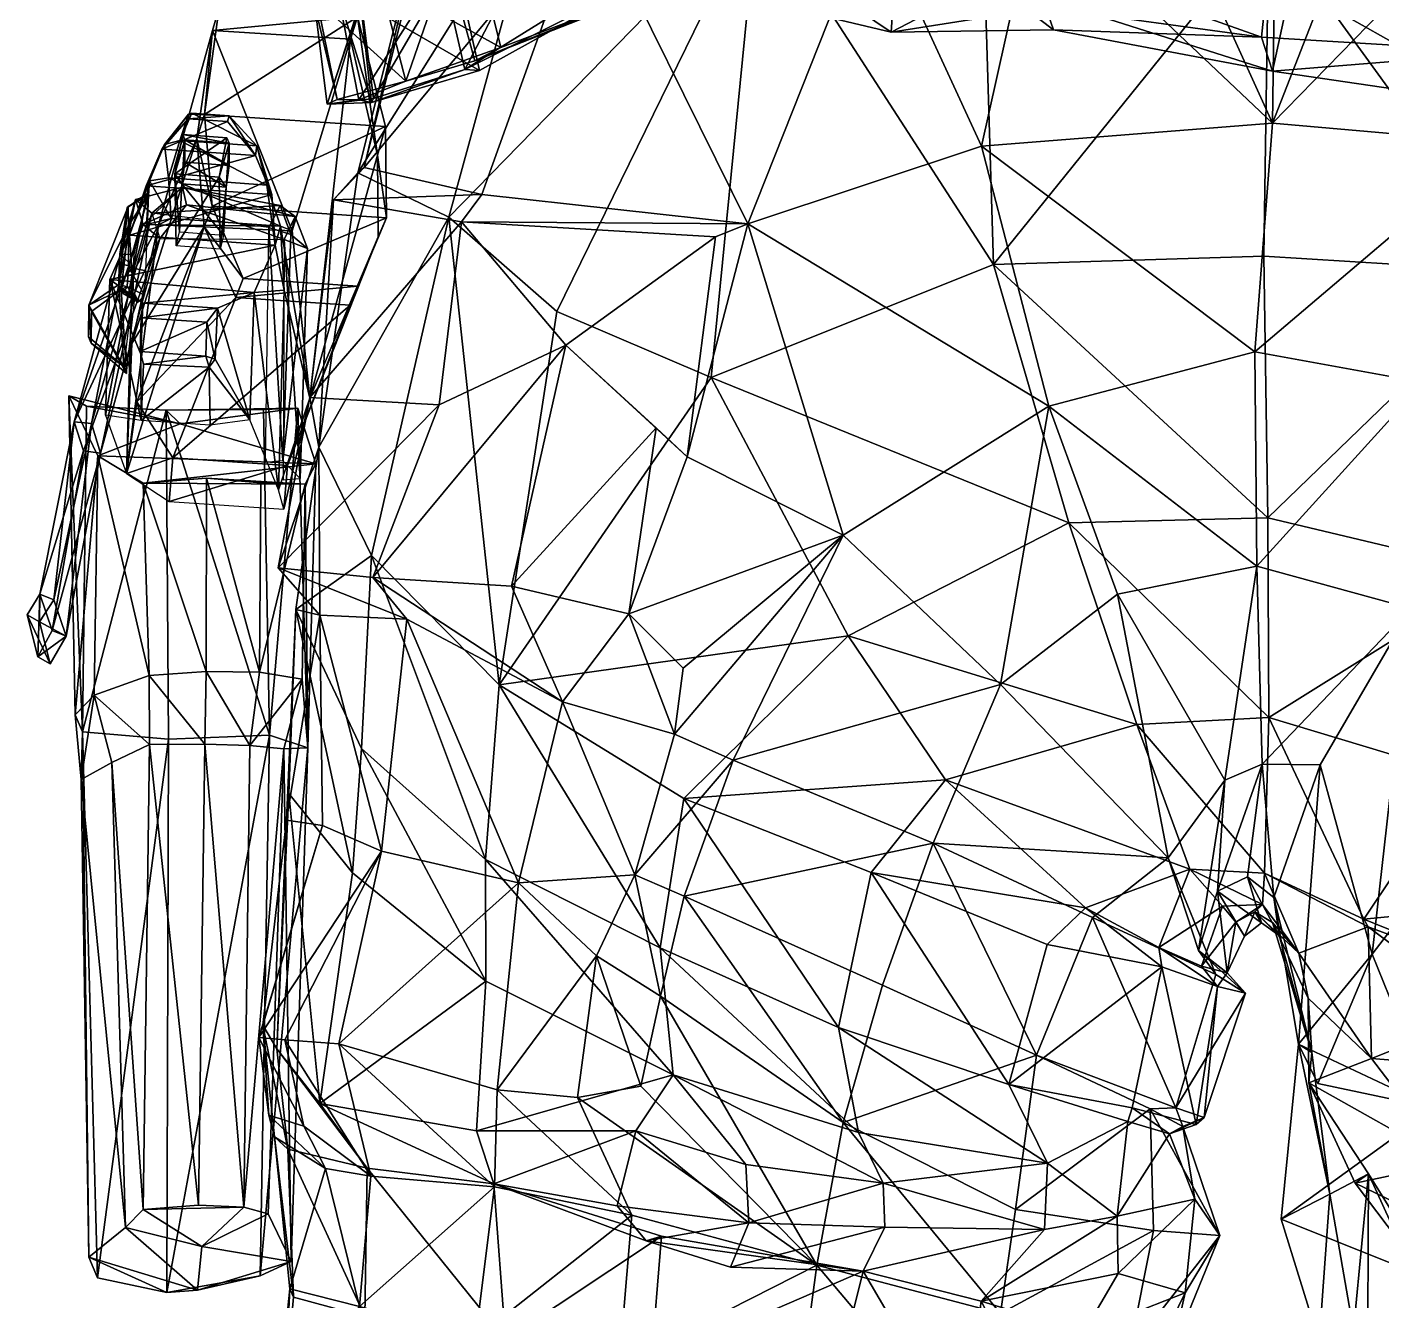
# Model space of a CAD drawing. Extents: x -49 to 48, y 0 to 189.
# Drawn here: x -26.03 to 2.45, y 71.83 to 98.59 of the extents above; entities that cross this region are included whole.
import ezdxf

# ---------------------------------------------------------------- set-up
doc = ezdxf.new("R2010")
doc.units = 0
doc.layers.add('Mesh1', color=7, linetype='CONTINUOUS')

msp = doc.modelspace()

# ---------------------------------------------------------------- meshes
at = {"layer": 'Mesh1', "color": 7}
mesh = msp.add_polyface(dxfattribs=at)
corners = [(-22.919201, 95.508201, 5.278145), (-22.895752, 93.995643, 4.144216), (-22.826609, 94.287696, 3.755209), (-22.771645, 95.297515, 3.927885), (-23.220805, 107.652755, 7.952158), (-25.095858, 107.68167, 6.346732), (-25.036817, 110.551253, 6.711454), (-23.21654, 105.559516, 7.324577), (-25.042931, 106.038329, 6.053934), (-25.137938, 105.666388, 2.962276), (-23.467814, 104.807822, 3.129853), (-25.299121, 107.564322, 2.757346), (-24.996499, 110.66368, 2.566596), (-22.685355, 104.244941, -1.893211), (-24.32906, 105.256896, -1.878196), (-24.638079, 107.499267, -2.192125), (-24.311635, 110.735145, -2.60041), (-23.325264, 105.5306, -6.917943), (-23.07816, 107.333816, -7.088672), (-22.512308, 110.668685, -7.252357), (-23.926337, 94.798957, 3.427748), (-23.900385, 94.818793, 3.248028), (-23.465128, 95.074699, 3.087588), (-23.503132, 95.09101, 3.372043), (-24.075194, 93.820281, 4.066452), (-23.898812, 94.422095, 3.03318), (-22.632987, 96.76271, 4.074516), (-23.141654, 96.122054, 3.489755), (-22.817063, 96.208266, 3.249975), (-23.452244, 95.363235, 3.147926), (-23.052023, 95.423392, 2.879784), (-23.519627, 94.440452, 2.418019), (-22.996689, 94.571967, 2.32181), (-23.263813, 94.436927, 0.648444), (-23.526301, 95.253677, 3.541289), (-23.876194, 94.216239, 4.035309), (-23.194855, 96.023719, 3.706921), (-23.5859, 94.441192, 0.807679), (-22.675253, 94.854842, 0.791274), (-22.76034, 95.229575, 2.509778), (-23.747267, 94.966544, 2.466123), (-23.408219, 94.680877, 2.612475), (-23.233691, 94.147002, 0.896288)]
mesh.append_faces([[corners[k] for k in face] for face in [(0, 1, 2), (2, 3, 0), (4, 5, 6), (5, 4, 7), (7, 8, 5), (9, 8, 7), (7, 10, 9), (11, 5, 8), (5, 11, 12), (9, 10, 13), (13, 14, 9), (9, 14, 15), (15, 11, 9), (11, 15, 16), (17, 14, 13), (18, 15, 14), (14, 17, 18), (15, 18, 19), (20, 21, 22), (22, 23, 20), (24, 20, 23), (21, 25, 22), (26, 27, 28), (27, 29, 30), (30, 28, 27), (29, 31, 32), (32, 30, 29), (33, 32, 31), (34, 35, 29), (34, 29, 27), (27, 36, 34), (36, 27, 26), (37, 38, 39), (39, 40, 37), (40, 39, 41), (37, 42, 38)]], dxfattribs={"color": 252})
mesh = msp.add_polyface(dxfattribs=at)
corners = [(-19.085125, 98.809889, -6.250971), (-18.496287, 96.49967, -7.027963), (-18.664328, 95.896452, -6.271825), (-18.644955, 94.183058, -6.93676), (-18.474598, 94.584021, -7.771589), (-19.077339, 93.147093, -8.321592), (-16.517515, 97.681983, -5.092849), (-18.786392, 97.005271, -0.216694), (-19.021818, 99.120292, 0.127545), (-18.744591, 97.092216, -2.037895), (-16.824957, 97.70108, -5.307141), (-17.268185, 99.623115, -4.725161), (-18.065848, 97.455733, 9.042245), (-16.068913, 98.163581, 11.686412), (-16.616227, 97.882095, 10.112962), (-16.468392, 95.071914, 11.011005), (-14.251046, 101.270713, 11.853992), (-10.875954, 94.458809, 15.168652), (-10.659251, 101.255149, -10.299618), (-11.648773, 91.22792, -12.143807), (-5.712375, 93.605987, -13.190888), (-18.943316, 95.643249, 5.065708), (-8.872809, 87.91771, 15.351247), (-12.150489, 89.563271, 15.319639), (-11.55581, 94.185196, 15.573509), (-14.701598, 91.906013, 13.723852), (-12.805228, 90.169998, 15.978921), (-16.895771, 94.501251, 11.083484), (-19.074095, 95.529426, -0.340524), (-17.56126, 101.571296, -0.818416), (-17.162521, 94.595969, -5.678351), (-14.89392, 92.614608, -9.70661), (-15.224443, 101.687988, -5.9198), (-19.588598, 94.964408, 5.176746), (-15.842664, 86.840783, 14.029162), (-18.790102, 87.48635, -5.215104), (-16.105615, 84.77378, -8.910152), (-19.895483, 89.764113, -0.281297), (-20.084471, 90.804992, 5.215303), (-17.366619, 90.655777, 10.195362), (-18.759607, 87.024582, 9.977176), (-5.9668, 96.088051, 15.147241), (-8.255701, 101.058563, 14.568415)]
mesh.append_faces([[corners[k] for k in face] for face in [(0, 1, 2), (3, 4, 5), (4, 3, 2), (2, 1, 4), (6, 7, 8), (9, 10, 11), (10, 9, 7), (7, 6, 10), (12, 13, 14), (15, 16, 17), (18, 19, 20), (16, 15, 21), (17, 22, 23), (23, 24, 17), (25, 24, 23), (23, 26, 25), (17, 24, 27), (27, 15, 17), (21, 28, 29), (30, 31, 18), (28, 30, 32), (15, 27, 33), (33, 21, 15), (34, 25, 26), (30, 35, 36), (36, 31, 30), (37, 35, 30), (30, 28, 37), (38, 33, 27), (27, 39, 38), (40, 39, 25), (19, 18, 31), (31, 36, 19), (27, 24, 25), (25, 39, 27), (41, 17, 42)]], dxfattribs={"color": 252})
mesh = msp.add_polyface(dxfattribs=at)
corners = [(-7.821184, 99.116027, -17.029787), (-10.254581, 99.771606, -16.433255), (-10.671671, 99.149307, -14.099217), (-7.863263, 98.483909, -14.760444), (-11.941849, 101.70848, -13.917922), (-9.969105, 99.90451, -12.046854), (-8.842591, 100.880416, -16.90911), (-13.209526, 99.520515, -8.680844), (-16.517515, 97.681983, -5.092849), (-16.95027, 99.608283, -4.497523), (-13.916726, 101.256637, -7.738685), (-19.021818, 99.120292, 0.127545), (-16.824957, 97.70108, -5.307141), (-14.723934, 99.000808, -8.112767), (-15.250025, 100.728324, -7.280256), (-17.268185, 99.623115, -4.725161), (-19.004671, 99.126685, -1.755757), (-18.744591, 97.092216, -2.037895), (-13.446991, 99.156341, 13.629498), (-16.068913, 98.163581, 11.686412), (-16.575352, 100.204353, 11.379436), (-14.424094, 101.089698, 13.305188), (-13.126201, 99.257469, 13.218711), (-10.309453, 101.088958, 15.644878), (-17.190329, 99.990806, 9.858169), (-18.609826, 99.570754, 8.889963), (-12.688719, 100.190917, -9.626341), (-18.065848, 97.455733, 9.042245), (-16.616227, 97.882095, 10.112962), (-19.940066, 99.150695, 5.661869), (-19.489422, 99.268127, 5.61673), (-19.057131, 97.06533, 5.557504), (-8.255701, 101.058563, 14.568415), (-10.875954, 94.458809, 15.168652), (-14.251046, 101.270713, 11.853992), (-18.943316, 95.643249, 5.065708), (-17.507502, 101.414291, 4.946235), (-17.56126, 101.571296, -0.818416), (-10.659251, 101.255149, -10.299618), (-15.224443, 101.687988, -5.9198), (-17.162521, 94.595969, -5.678351), (-19.074095, 95.529426, -0.340524)]
mesh.append_faces([[corners[k] for k in face] for face in [(0, 1, 2), (2, 3, 0), (4, 2, 1), (3, 2, 5), (6, 1, 0), (7, 8, 9), (9, 10, 7), (11, 9, 8), (12, 13, 14), (14, 15, 12), (15, 16, 17), (18, 19, 20), (20, 21, 18), (22, 18, 23), (7, 13, 12), (12, 8, 7), (9, 15, 14), (11, 16, 15), (15, 9, 11), (24, 20, 25), (7, 26, 13), (19, 27, 25), (25, 20, 19), (24, 28, 22), (18, 22, 28), (28, 19, 18), (29, 25, 27), (24, 25, 30), (30, 31, 24), (27, 28, 24), (24, 31, 27), (32, 33, 34), (35, 36, 34), (37, 36, 35), (38, 39, 40), (39, 37, 41)]], dxfattribs={"color": 252})
mesh = msp.add_polyface(dxfattribs=at)
corners = [(-0.079432, 98.381393, -18.639107), (-4.612739, 98.996551, -17.607413), (-4.453782, 98.53405, -15.274299), (0.151636, 97.665024, -15.685182), (5.105371, 98.061722, -18.415455), (5.020377, 96.948647, -15.428717), (0.544628, 99.480934, -13.508431), (-5.809418, 99.565094, -12.990406), (-9.969105, 99.90451, -12.046854), (-7.863263, 98.483909, -14.760444), (-7.821184, 99.116027, -17.029787), (0.11521, 100.248199, -19.261497), (-5.508928, 100.311134, -17.993544), (-8.842591, 100.880416, -16.90911), (-6.225861, 100.429214, 17.234918), (-7.924438, 100.478706, 17.100708), (-8.215196, 100.643493, 17.717445), (-0.181388, 87.260842, 15.037039), (-0.218649, 91.769585, 16.214623), (3.321706, 91.123932, 15.559328), (0.151171, 96.573166, 15.740067), (4.942148, 96.150322, 14.562667), (-4.553329, 90.626122, 15.509184), (0.07313, 100.776421, -12.535406), (-0.030308, 93.777191, -13.728473), (5.389548, 93.440552, -13.429558), (0.049681, 88.280487, -12.419641), (-2.063578, 101.447571, 15.991806), (0.22013, 101.724701, 15.989397), (-4.808495, 101.274978, 15.6446), (-5.9668, 96.088051, 15.147241), (-5.712375, 93.605987, -13.190888), (-5.941497, 100.992103, -12.037215), (-4.131509, 88.171585, -12.396193), (-8.872809, 87.91771, 15.351247), (-10.875954, 94.458809, 15.168652), (-11.648773, 91.22792, -12.143807), (-10.659251, 101.255149, -10.299618), (-8.255701, 101.058563, 14.568415), (2.058108, 101.452477, 15.948797)]
mesh.append_faces([[corners[k] for k in face] for face in [(0, 1, 2), (2, 3, 0), (4, 0, 3), (5, 3, 6), (3, 2, 7), (7, 6, 3), (8, 7, 9), (1, 10, 9), (9, 2, 1), (2, 9, 7), (11, 0, 4), (12, 1, 0), (0, 11, 12), (12, 13, 10), (10, 1, 12), (14, 15, 16), (17, 18, 19), (18, 20, 21), (22, 18, 17), (23, 24, 25), (25, 24, 26), (27, 28, 20), (29, 27, 20), (20, 30, 29), (18, 22, 30), (30, 20, 18), (31, 24, 23), (23, 32, 31), (26, 24, 31), (31, 33, 26), (22, 34, 35), (35, 30, 22), (33, 31, 36), (31, 32, 37), (38, 29, 30), (28, 39, 20)]], dxfattribs={"color": 252})
mesh = msp.add_polyface(dxfattribs=at)
corners = [(0.151636, 97.665024, -15.685182), (5.020377, 96.948647, -15.428717), (5.105371, 98.061722, -18.415455), (9.153556, 98.428017, -17.271421), (9.419196, 97.461388, -14.498142), (7.158381, 98.659272, -12.83358), (0.544628, 99.480934, -13.508431), (11.870019, 99.309098, -15.740141), (12.351432, 98.890526, -13.618821), (11.447181, 99.796357, -11.820235), (12.312968, 101.749444, -11.810688), (6.796255, 99.413094, -18.98937), (0.11521, 100.248199, -19.261497), (10.134553, 100.154862, -17.292369), (9.842959, 94.607278, 15.264398), (8.745455, 101.043084, 14.409644), (11.837669, 100.81247, 14.843509), (3.066911, 86.373368, 14.229552), (3.321706, 91.123932, 15.559328), (6.994974, 89.609238, 14.812642), (8.902375, 85.485894, 16.433085), (7.884673, 90.281029, 15.983647), (11.962704, 92.111131, 15.332524), (7.120101, 94.037354, 15.588523), (6.432365, 94.200013, 14.979388), (4.942148, 96.150322, 14.562667), (5.389548, 93.440552, -13.429558), (10.586585, 91.287987, -11.617438), (10.473878, 101.429116, -9.825987), (5.521812, 101.141327, -11.721802), (4.935754, 87.114395, -11.994024), (-0.218649, 91.769585, 16.214623), (4.746579, 101.284897, 15.490185), (0.07313, 100.776421, -12.535406), (0.049681, 88.280487, -12.419641), (14.398605, 92.771615, -9.533656), (0.151171, 96.573166, 15.740067), (2.058108, 101.452477, 15.948797)]
mesh.append_faces([[corners[k] for k in face] for face in [(0, 1, 2), (3, 2, 1), (1, 4, 3), (4, 1, 5), (6, 5, 1), (7, 3, 4), (4, 8, 7), (8, 4, 5), (5, 9, 8), (9, 5, 10), (11, 2, 3), (2, 11, 12), (11, 3, 7), (7, 13, 11), (14, 15, 16), (17, 18, 19), (20, 21, 22), (23, 21, 19), (19, 24, 23), (23, 14, 22), (22, 21, 23), (19, 18, 25), (25, 24, 19), (25, 15, 14), (14, 24, 25), (23, 24, 14), (26, 27, 28), (28, 29, 26), (27, 26, 30), (25, 18, 31), (32, 15, 25), (26, 29, 33), (34, 30, 26), (35, 28, 27), (36, 37, 32), (32, 25, 36)]], dxfattribs={"color": 252})
mesh = msp.add_polyface(dxfattribs=at)
corners = [(-21.783234, 96.150985, 4.103712), (-21.829392, 96.261367, 4.552501), (-22.756073, 96.330611, 4.440443), (-22.127753, 98.522093, -5.955022), (-19.230273, 98.333937, -5.470734), (-20.457537, 94.312446, 1.129395), (-22.300984, 96.755667, -7.662034), (-18.496287, 96.49967, -7.027963), (-19.085125, 98.809889, -6.250971), (-21.993449, 99.005079, -6.735723), (-23.263813, 94.436927, 0.648444), (-22.46263, 96.24719, -6.848986), (-22.632987, 96.76271, 4.074516), (-22.56375, 96.779678, 4.018903), (-21.779528, 96.72731, 4.149592), (-22.817063, 96.208266, 3.249975), (-21.195601, 96.099349, 3.520249), (-23.194855, 96.023719, 3.706921), (-22.639754, 96.660842, 4.170354), (-21.813265, 96.604957, 4.308179), (-21.228507, 95.892204, 4.03466), (-18.664328, 95.896452, -6.271825), (-18.786392, 97.005271, -0.216694), (-19.057131, 97.06533, 5.557504), (-19.489422, 99.268127, 5.61673), (-19.021818, 99.120292, 0.127545), (-19.508145, 97.066726, 5.593095), (-19.723364, 96.973395, 1.658173), (-19.979643, 99.036872, 1.892578), (-19.940066, 99.150695, 5.661869), (-18.065848, 97.455733, 9.042245), (-18.609826, 99.570754, 8.889963), (-19.004671, 99.126685, -1.755757), (-18.744591, 97.092216, -2.037895), (-18.668499, 101.292678, 1.764856), (-19.557085, 101.516143, 2.782464), (-18.814385, 101.375358, 7.279066), (-20.317671, 101.497703, 2.611549)]
mesh.append_faces([[corners[k] for k in face] for face in [(0, 1, 2), (3, 4, 5), (6, 7, 8), (8, 9, 6), (3, 10, 11), (12, 13, 14), (13, 15, 16), (16, 14, 13), (15, 13, 12), (17, 18, 19), (20, 19, 14), (12, 18, 17), (18, 12, 14), (14, 19, 18), (21, 4, 8), (8, 4, 3), (3, 9, 8), (3, 11, 6), (6, 9, 3), (22, 23, 24), (24, 25, 22), (26, 27, 28), (28, 29, 26), (27, 26, 23), (23, 22, 27), (24, 29, 28), (28, 25, 24), (30, 26, 29), (31, 29, 24), (23, 26, 30), (25, 28, 27), (27, 32, 25), (33, 32, 27), (27, 22, 33), (34, 35, 36), (37, 35, 34)]], dxfattribs={"color": 252})
mesh = msp.add_polyface(dxfattribs=at)
corners = [(-21.992335, 95.438216, 5.390204), (-21.968792, 93.925666, 4.256367), (-22.895752, 93.995643, 4.144216), (-22.771645, 95.297515, 3.927885), (-22.826609, 94.287696, 3.755209), (-21.899925, 94.218375, 3.867268), (-21.84487, 95.228194, 4.039944), (-20.086048, 90.792296, 0.124208), (-20.457537, 94.312446, 1.129395), (-19.230273, 98.333937, -5.470734), (-20.698059, 94.410041, 2.612383), (-20.626412, 93.064323, 4.103898), (-18.664328, 95.896452, -6.271825), (-18.644955, 94.183058, -6.93676), (-21.253161, 93.012703, 6.797467), (-22.024313, 92.685333, 7.010738), (-23.593684, 92.790718, 6.74927), (-23.263813, 94.436927, 0.648444), (-22.996689, 94.571967, 2.32181), (-20.810858, 94.009818, 4.546199), (-24.286705, 93.289924, 6.125117), (-20.881579, 95.076179, 3.982014), (-23.876194, 94.216239, 4.035309), (-23.052023, 95.423392, 2.879784), (-20.989836, 95.268516, 3.156176), (-21.483393, 93.308279, -8.722555), (-19.077339, 93.147093, -8.321592), (-18.474598, 94.584021, -7.771589), (-22.134611, 94.830107, -8.381562), (-21.639664, 92.910185, -7.945654), (-22.302281, 94.395208, -7.556741), (-23.720572, 90.715186, -0.579655), (-22.249913, 92.387619, 7.673818), (-23.630295, 92.480957, 7.44377), (-19.23361, 92.748266, -7.544599), (-20.653569, 89.476982, 5.069322), (-20.480339, 94.232551, 3.14978), (-20.134894, 93.939109, 1.371215), (-22.675253, 94.854842, 0.791274), (-23.233691, 94.147002, 0.896288), (-20.62595, 94.128554, 1.17268), (-20.395253, 94.614417, 1.065256), (-20.706957, 94.844932, 2.835016), (-20.945904, 94.377509, 2.991842), (-23.408219, 94.680877, 2.612475), (-19.895483, 89.764113, -0.281297), (-19.074095, 95.529426, -0.340524), (-19.588598, 94.964408, 5.176746)]
mesh.append_faces([[corners[k] for k in face] for face in [(0, 1, 2), (3, 4, 5), (6, 5, 1), (7, 8, 9), (10, 8, 7), (7, 11, 10), (12, 13, 7), (14, 15, 16), (17, 8, 10), (10, 18, 17), (19, 14, 20), (21, 19, 22), (23, 18, 10), (11, 14, 19), (19, 10, 11), (24, 10, 19), (19, 21, 24), (25, 26, 27), (27, 28, 25), (29, 30, 31), (15, 32, 33), (30, 29, 25), (25, 28, 30), (29, 34, 26), (26, 25, 29), (26, 34, 13), (35, 36, 37), (38, 39, 40), (40, 41, 38), (42, 43, 44), (43, 36, 35), (41, 37, 36), (36, 42, 41), (42, 36, 43), (41, 40, 37), (45, 46, 47)]], dxfattribs={"color": 252})
mesh = msp.add_polyface(dxfattribs=at)
corners = [(-22.895752, 93.995643, 4.144216), (-22.919201, 95.508201, 5.278145), (-21.992335, 95.438216, 5.390204), (-21.829392, 96.261367, 4.552501), (-22.756073, 96.330611, 4.440443), (-21.899925, 94.218375, 3.867268), (-21.84487, 95.228194, 4.039944), (-22.771645, 95.297515, 3.927885), (-21.968792, 93.925666, 4.256367), (-21.78175, 95.680778, 3.800534), (-22.70871, 95.750762, 3.688383), (-21.783234, 96.150985, 4.103712), (-22.7101, 96.221045, 3.991654), (-20.457537, 94.312446, 1.129395), (-23.263813, 94.436927, 0.648444), (-22.127753, 98.522093, -5.955022), (-19.230273, 98.333937, -5.470734), (-18.664328, 95.896452, -6.271825), (-20.086048, 90.792296, 0.124208), (-22.134611, 94.830107, -8.381562), (-18.474598, 94.584021, -7.771589), (-18.496287, 96.49967, -7.027963), (-22.300984, 96.755667, -7.662034), (-23.876194, 94.216239, 4.035309), (-23.526301, 95.253677, 3.541289), (-20.881579, 95.076179, 3.982014), (-21.813265, 96.604957, 4.308179), (-21.228507, 95.892204, 4.03466), (-23.194855, 96.023719, 3.706921), (-21.779528, 96.72731, 4.149592), (-21.195601, 96.099349, 3.520249), (-20.989836, 95.268516, 3.156176), (-22.817063, 96.208266, 3.249975), (-23.052023, 95.423392, 2.879784), (-20.698059, 94.410041, 2.612383), (-22.46263, 96.24719, -6.848986), (-22.302281, 94.395208, -7.556741), (-20.395253, 94.614417, 1.065256), (-20.706957, 94.844932, 2.835016), (-22.76034, 95.229575, 2.509778), (-22.675253, 94.854842, 0.791274), (-23.408219, 94.680877, 2.612475), (-19.074095, 95.529426, -0.340524), (-18.943316, 95.643249, 5.065708), (-19.588598, 94.964408, 5.176746)]
mesh.append_faces([[corners[k] for k in face] for face in [(0, 1, 2), (3, 2, 1), (1, 4, 3), (5, 6, 7), (8, 2, 6), (6, 9, 10), (10, 7, 6), (9, 11, 12), (12, 10, 9), (4, 12, 11), (1, 7, 12), (12, 4, 1), (9, 6, 11), (12, 7, 10), (11, 6, 2), (2, 3, 11), (13, 14, 15), (16, 17, 18), (19, 20, 21), (21, 22, 19), (23, 24, 25), (26, 27, 28), (29, 30, 27), (27, 25, 24), (24, 28, 27), (30, 31, 25), (25, 27, 30), (32, 33, 31), (31, 30, 32), (34, 31, 33), (35, 36, 19), (19, 22, 35), (37, 38, 39), (39, 40, 37), (41, 39, 38), (42, 43, 44)]], dxfattribs={"color": 252})
mesh = msp.add_polyface(dxfattribs=at)
corners = [(-23.924115, 93.143569, 2.73269), (-23.893156, 93.54444, 2.662526), (-24.051558, 93.078513, 3.604038), (-24.010683, 92.995002, 3.268512), (-23.898812, 94.422095, 3.03318), (-23.503132, 95.09101, 3.372043), (-23.781283, 93.810363, 4.169427), (-24.075194, 93.820281, 4.066452), (-23.794169, 93.562141, 4.250806), (-24.091505, 93.618041, 4.122064), (-23.692118, 92.807677, 3.251829), (-23.75524, 92.966727, 3.70794), (-23.562172, 92.959678, 2.524145), (-23.534089, 93.46807, 2.395403), (-23.465128, 95.074699, 3.087588), (-23.926337, 94.798957, 3.427748), (-24.096789, 93.180274, 3.980161), (-23.900385, 94.818793, 3.248028), (-23.798708, 93.095474, 4.100005), (-24.727244, 92.745391, 4.03948), (-24.676451, 92.611739, 3.733985), (-23.829016, 91.944953, 0.028648), (-22.302281, 94.395208, -7.556741), (-22.46263, 96.24719, -6.848986), (-23.263813, 94.436927, 0.648444), (-23.593684, 92.790718, 6.74927), (-24.286705, 93.289924, 6.125117), (-21.253161, 93.012703, 6.797467), (-23.81604, 93.390304, 3.342106), (-23.876194, 94.216239, 4.035309), (-20.810858, 94.009818, 4.546199), (-23.519627, 94.440452, 2.418019), (-23.630295, 92.480957, 7.44377), (-22.024313, 92.685333, 7.010738), (-23.452244, 95.363235, 3.147926), (-23.408219, 94.680877, 2.612475), (-23.233691, 94.147002, 0.896288), (-24.481531, 89.641036, 2.234684), (-23.5859, 94.441192, 0.807679), (-23.747267, 94.966544, 2.466123), (-25.034315, 90.299384, 3.9239), (-24.674506, 90.258422, 3.990356)]
mesh.append_faces([[corners[k] for k in face] for face in [(0, 1, 2), (2, 3, 0), (2, 1, 4), (5, 6, 7), (7, 6, 8), (8, 9, 7), (10, 3, 2), (2, 11, 10), (0, 3, 10), (10, 12, 0), (1, 0, 12), (12, 13, 1), (1, 13, 14), (14, 4, 1), (15, 7, 16), (16, 17, 15), (7, 9, 16), (8, 18, 16), (16, 9, 8), (17, 16, 19), (19, 4, 17), (2, 4, 19), (19, 20, 2), (21, 22, 23), (23, 24, 21), (25, 26, 27), (28, 29, 26), (26, 29, 30), (31, 28, 24), (32, 25, 33), (28, 31, 34), (34, 29, 28), (35, 36, 37), (38, 39, 40), (36, 38, 40), (39, 35, 41)]], dxfattribs={"color": 252})
mesh = msp.add_polyface(dxfattribs=at)
corners = [(-23.937832, 91.312736, 4.430988), (-23.75524, 92.966727, 3.70794), (-24.051558, 93.078513, 3.604038), (-24.676451, 92.611739, 3.733985), (-23.993071, 91.457694, 4.762065), (-24.727244, 92.745391, 4.03948), (-24.096789, 93.180274, 3.980161), (-23.798708, 93.095474, 4.100005), (-24.681456, 91.947082, 4.02085), (-24.733269, 92.082778, 4.331999), (-23.580061, 91.505798, 6.770957), (-23.648278, 91.770973, 7.264793), (-22.267802, 91.677635, 7.494841), (-23.937832, 89.20967, 2.385393), (-23.829016, 91.944953, 0.028648), (-23.263813, 94.436927, 0.648444), (-23.81604, 93.390304, 3.342106), (-23.720572, 90.715186, -0.579655), (-22.302281, 94.395208, -7.556741), (-23.627608, 90.324134, 6.388347), (-24.381058, 90.433784, 5.538224), (-24.286705, 93.289924, 6.125117), (-23.639841, 91.718612, 6.593926), (-23.593684, 92.790718, 6.74927), (-23.630295, 92.480957, 7.44377), (-22.249913, 92.387619, 7.673818), (-22.96147, 89.541304, -1.374166), (-23.039789, 88.622039, -1.27323), (-22.203385, 91.442123, 7.013055), (-24.481531, 89.641036, 2.234684), (-24.674506, 90.258422, 3.990356), (-23.408219, 94.680877, 2.612475), (-25.034315, 90.299384, 3.9239), (-24.84199, 89.687003, 2.185468), (-23.233691, 94.147002, 0.896288), (-25.462435, 86.555122, 5.044946), (-23.747267, 94.966544, 2.466123), (-24.778128, 90.628891, 6.588829), (-25.152027, 90.842536, 5.350626), (-22.807146, 90.252769, 5.628779), (-23.102074, 90.540565, 7.529599), (-24.541594, 89.585143, 1.706092)]
mesh.append_faces([[corners[k] for k in face] for face in [(0, 1, 2), (2, 3, 0), (4, 5, 6), (6, 7, 4), (8, 3, 5), (5, 9, 8), (9, 5, 4), (8, 0, 3), (4, 0, 8), (8, 9, 4), (10, 11, 12), (13, 14, 15), (15, 16, 13), (13, 17, 18), (18, 14, 13), (19, 20, 21), (21, 22, 19), (21, 20, 16), (23, 22, 21), (11, 24, 25), (20, 13, 16), (26, 17, 13), (13, 27, 26), (10, 19, 22), (22, 11, 10), (11, 22, 23), (23, 24, 11), (19, 10, 28), (29, 30, 31), (32, 33, 34), (33, 29, 34), (32, 30, 35), (30, 32, 36), (37, 38, 39), (39, 40, 37), (38, 41, 39)]], dxfattribs={"color": 252})
mesh = msp.add_polyface(dxfattribs=at)
corners = [(-22.267802, 91.677635, 7.494841), (-22.203385, 91.442123, 7.013055), (-23.580061, 91.505798, 6.770957), (-22.96147, 89.541304, -1.374166), (-20.555321, 89.379386, -0.973203), (-19.23361, 92.748266, -7.544599), (-21.639664, 92.910185, -7.945654), (-20.745329, 88.866729, 3.174342), (-20.626412, 93.064323, 4.103898), (-20.086048, 90.792296, 0.124208), (-22.024313, 92.685333, 7.010738), (-21.253161, 93.012703, 6.797467), (-21.345846, 90.336189, 6.348213), (-22.070658, 91.612579, 6.855303), (-22.18253, 90.225891, 6.628962), (-22.249913, 92.387619, 7.673818), (-23.648278, 91.770973, 7.264793), (-23.720572, 90.715186, -0.579655), (-18.644955, 94.183058, -6.93676), (-23.039789, 88.622039, -1.27323), (-20.633734, 88.460112, -0.872267), (-23.627608, 90.324134, 6.388347), (-20.134894, 93.939109, 1.371215), (-20.285418, 89.10855, 3.280932), (-20.653569, 89.476982, 5.069322), (-20.62595, 94.128554, 1.17268), (-20.647267, 89.07537, 3.215495), (-21.014771, 89.443061, 5.001105), (-20.945904, 94.377509, 2.991842), (-22.257328, 89.115683, -2.190365), (-21.111349, 89.012435, -2.087483), (-20.182907, 88.984076, -0.505042), (-23.589607, 89.004645, -1.01278), (-23.102074, 90.540565, 7.529599), (-22.807146, 90.252769, 5.628779), (-20.338806, 90.585052, 6.074324), (-21.057406, 90.555389, 7.273876), (-19.95703, 89.414047, 2.431273), (-24.541594, 89.585143, 1.706092), (-19.588598, 94.964408, 5.176746), (-20.084471, 90.804992, 5.215303), (-19.895483, 89.764113, -0.281297), (-20.747274, 87.231086, 5.365456), (-17.366619, 90.655777, 10.195362)]
mesh.append_faces([[corners[k] for k in face] for face in [(0, 1, 2), (3, 4, 5), (5, 6, 3), (7, 8, 9), (10, 11, 12), (12, 13, 10), (1, 13, 12), (12, 14, 1), (15, 0, 16), (11, 8, 7), (7, 12, 11), (17, 3, 6), (18, 5, 4), (4, 9, 18), (4, 3, 19), (9, 4, 20), (20, 7, 9), (0, 13, 1), (15, 10, 13), (13, 0, 15), (1, 14, 21), (22, 23, 24), (25, 26, 23), (23, 22, 25), (24, 27, 28), (29, 30, 31), (31, 32, 29), (33, 34, 35), (35, 36, 33), (32, 31, 37), (37, 38, 32), (37, 35, 34), (34, 38, 37), (39, 40, 41), (42, 40, 43), (41, 40, 42)]], dxfattribs={"color": 252})
mesh = msp.add_polyface(dxfattribs=at)
corners = [(-8.772148, 85.797691, -11.626892), (-11.648773, 91.22792, -12.143807), (-16.105615, 84.77378, -8.910152), (-12.225563, 82.381537, -10.443933), (-8.872809, 87.91771, 15.351247), (-12.237059, 85.118203, 14.936567), (-13.378032, 86.265107, 15.921918), (-12.150489, 89.563271, 15.319639), (-12.805228, 90.169998, 15.978921), (-15.842664, 86.840783, 14.029162), (-8.874754, 75.575265, 14.323998), (-12.710779, 78.232049, 14.114992), (-12.214534, 80.332879, 14.913116), (-12.721901, 79.247428, -9.831088), (-8.976153, 77.56729, -8.957885), (-14.772319, 84.416009, 13.294343), (-12.421412, 83.735688, 14.569341), (-13.251051, 80.774903, 14.487222), (-11.189235, 83.188371, 15.239003), (-12.445973, 76.578696, -9.258931), (-8.553501, 75.362365, -8.069392), (-14.701598, 91.906013, 13.723852), (-18.759607, 87.024582, 9.977176), (-15.698907, 80.612984, 13.117961), (-16.395631, 81.100142, -7.880682), (-18.047032, 86.150635, 9.664545), (-18.579887, 81.276245, 9.441078), (-13.130094, 76.336877, 13.601692), (-14.457461, 76.102754, 14.624211), (-14.059278, 79.072808, 14.708928), (-16.382194, 78.546714, -7.372573), (-18.790102, 87.48635, -5.215104), (-16.145284, 76.262635, 12.424013), (-16.578042, 75.397032, -6.842311), (-18.995864, 83.434455, -4.788652), (-19.476446, 77.230004, 9.550449)]
mesh.append_faces([[corners[k] for k in face] for face in [(0, 1, 2), (2, 3, 0), (4, 5, 6), (6, 7, 4), (8, 7, 6), (8, 6, 9), (10, 11, 12), (3, 13, 14), (15, 9, 6), (16, 15, 6), (6, 5, 16), (17, 16, 18), (18, 12, 17), (13, 19, 20), (21, 9, 22), (17, 23, 15), (15, 16, 17), (13, 3, 2), (2, 24, 13), (22, 9, 15), (15, 25, 22), (23, 26, 25), (25, 15, 23), (27, 28, 29), (29, 11, 27), (24, 30, 19), (19, 13, 24), (24, 2, 31), (29, 28, 32), (32, 23, 29), (19, 30, 33), (30, 24, 34), (23, 32, 35), (17, 12, 11), (11, 29, 17), (17, 29, 23)]], dxfattribs={"color": 252})
mesh = msp.add_polyface(dxfattribs=at)
corners = [(-6.726461, 82.7761, -10.476465), (-8.772148, 85.797691, -11.626892), (-12.225563, 82.381537, -10.443933), (-8.287305, 80.827918, -9.443008), (-2.705525, 83.938667, -10.136583), (-4.131509, 88.171585, -12.396193), (-0.181388, 87.260842, 15.037039), (-3.111401, 86.673203, 14.758608), (-4.553329, 90.626122, 15.509184), (-2.046245, 81.134804, 12.396208), (-5.566858, 84.778039, 14.504832), (-8.872809, 87.91771, 15.351247), (-2.17684, 78.84581, -4.985055), (-2.242648, 79.252433, -4.68716), (-3.783935, 80.084754, -7.302965), (-4.586695, 79.311103, -7.539223), (-6.983018, 81.443826, 14.651647), (-3.63128, 79.878899, 12.168199), (-5.392328, 76.370055, -6.806534), (-2.802939, 75.882156, -4.336433), (-1.584757, 80.897895, -7.094049), (-11.648773, 91.22792, -12.143807), (-11.189235, 83.188371, 15.239003), (-1.879687, 75.880769, 7.521906), (-4.811276, 76.99022, 11.719596), (-8.050306, 78.459031, 14.31881), (-8.976153, 77.56729, -8.957885), (-12.421412, 83.735688, 14.569341), (-12.237059, 85.118203, 14.936567), (-12.214534, 80.332879, 14.913116), (-8.874754, 75.575265, 14.323998), (-4.581597, 74.723106, -7.423457), (-8.553501, 75.362365, -8.069392), (-12.721901, 79.247428, -9.831088), (-2.893401, 75.595108, -4.249956), (-2.424129, 75.863808, 7.259973)]
mesh.append_faces([[corners[k] for k in face] for face in [(0, 1, 2), (2, 3, 0), (1, 0, 4), (4, 5, 1), (6, 7, 8), (9, 10, 7), (10, 11, 8), (8, 7, 10), (12, 13, 14), (14, 15, 12), (16, 10, 9), (9, 17, 16), (12, 15, 18), (18, 19, 12), (20, 4, 0), (0, 14, 20), (21, 1, 5), (10, 16, 22), (22, 11, 10), (23, 24, 17), (24, 25, 16), (16, 17, 24), (3, 15, 14), (14, 0, 3), (18, 15, 3), (3, 26, 18), (11, 22, 27), (27, 28, 11), (29, 22, 16), (16, 25, 29), (30, 25, 24), (31, 18, 26), (29, 25, 30), (26, 3, 2), (32, 26, 33), (34, 19, 18), (35, 24, 23)]], dxfattribs={"color": 252})
mesh = msp.add_polyface(dxfattribs=at)
corners = [(0.070813, 84.081505, -10.186449), (4.09592, 82.872963, -10.231772), (4.935754, 87.114395, -11.994024), (0.049681, 88.280487, -12.419641), (11.963541, 82.694817, -9.677413), (6.420965, 77.365045, 13.580744), (4.934826, 82.618432, 13.858712), (7.886064, 85.307, 15.304253), (9.574632, 78.723459, 14.7701), (3.552311, 75.875108, 10.163383), (2.246263, 79.111725, 10.466749), (3.066911, 86.373368, 14.229552), (6.994974, 89.609238, 14.812642), (1.151725, 83.088639, 11.997468), (0.693482, 77.222863, 7.401782), (0.175734, 80.298958, 7.709782), (0.978679, 77.044724, 2.921585), (0.290666, 79.503426, 2.810176), (7.884673, 90.281029, 15.983647), (8.902375, 85.485894, 16.433085), (-0.070442, 83.102814, 12.175984), (-0.375289, 80.733841, 8.073578), (0.151172, 79.774994, -1.71655), (-0.181388, 87.260842, 15.037039), (-0.21976, 80.00412, -1.770402), (-0.078784, 79.769989, 2.769394), (3.321706, 91.123932, 15.559328), (0.701546, 79.131477, -3.972452), (-0.05867, 80.153992, -3.828325), (-0.018908, 80.810951, -7.216117), (2.160899, 79.686569, -5.335596), (2.071363, 79.847099, -7.366919), (4.595779, 77.864258, -5.567962), (6.04818, 78.237694, -7.610036), (9.086822, 80.532341, -8.658785), (0.901749, 78.189591, -1.312714)]
mesh.append_faces([[corners[k] for k in face] for face in [(0, 1, 2), (2, 3, 0), (4, 2, 1), (5, 6, 7), (7, 8, 5), (9, 10, 6), (6, 5, 9), (7, 6, 11), (12, 7, 11), (11, 6, 10), (10, 13, 11), (14, 15, 13), (13, 10, 14), (16, 17, 15), (12, 18, 19), (19, 7, 12), (20, 13, 15), (21, 15, 17), (22, 17, 16), (20, 23, 11), (11, 13, 20), (17, 22, 24), (24, 25, 17), (26, 11, 23), (27, 28, 24), (24, 22, 27), (29, 28, 27), (27, 30, 29), (31, 1, 0), (0, 29, 31), (30, 32, 33), (33, 31, 30), (34, 1, 31), (31, 33, 34), (22, 35, 27), (30, 31, 29)]], dxfattribs={"color": 252})
mesh = msp.add_polyface(dxfattribs=at)
corners = [(-23.039789, 88.622039, -1.27323), (-20.633734, 88.460112, -0.872267), (-20.555321, 89.379386, -0.973203), (-25.205044, 85.79277, 3.375195), (-25.462435, 86.555122, 5.044946), (-24.674506, 90.258422, 3.990356), (-24.481531, 89.641036, 2.234684), (-24.84199, 89.687003, 2.185468), (-25.034315, 90.299384, 3.9239), (-25.762461, 86.673202, 4.940395), (-25.503124, 85.912994, 3.2674), (-26.026991, 86.238967, 5.007593), (-25.802967, 85.355758, 3.464452), (-25.764408, 86.096137, 5.12512), (-23.102074, 90.540565, 7.529599), (-21.057406, 90.555389, 7.273876), (-20.929867, 83.710937, 6.050875), (-20.182907, 88.984076, -0.505042), (-21.111349, 89.012435, -2.087483), (-21.143698, 85.03469, -2.746763), (-20.244913, 84.887595, -1.142542), (-20.128313, 83.444374, 3.173323), (-19.95703, 89.414047, 2.431273), (-24.541594, 89.585143, 1.706092), (-24.615648, 84.552443, 0.913065), (-23.463737, 84.966849, -1.536367), (-23.589607, 89.004645, -1.01278), (-22.261961, 85.05239, -2.8122), (-22.257328, 89.115683, -2.190365), (-23.05267, 83.63179, 6.45536), (-24.863491, 83.779533, 5.417825), (-24.778128, 90.628891, 6.588829), (-20.338806, 90.585052, 6.074324), (-25.016611, 84.138038, 3.162293), (-25.152027, 90.842536, 5.350626), (-17.366619, 90.655777, 10.195362), (-18.759607, 87.024582, 9.977176), (-20.747274, 87.231086, 5.365456), (-18.790102, 87.48635, -5.215104), (-19.895483, 89.764113, -0.281297), (-20.375229, 86.350005, -0.257847), (-18.047032, 86.150635, 9.664545), (-19.874908, 86.235443, 4.763364)]
mesh.append_faces([[corners[k] for k in face] for face in [(0, 1, 2), (3, 4, 5), (5, 6, 3), (7, 8, 9), (9, 10, 7), (10, 3, 6), (6, 7, 10), (4, 9, 8), (9, 11, 12), (9, 4, 13), (13, 11, 9), (13, 4, 3), (14, 15, 16), (17, 18, 19), (19, 20, 17), (21, 22, 17), (23, 24, 25), (25, 26, 23), (27, 28, 26), (26, 25, 27), (14, 29, 30), (30, 31, 14), (32, 22, 21), (33, 24, 23), (23, 34, 33), (30, 33, 34), (34, 31, 30), (15, 32, 16), (19, 18, 28), (28, 27, 19), (35, 36, 37), (38, 39, 40), (37, 36, 41), (41, 42, 37), (39, 37, 42), (42, 40, 39)]], dxfattribs={"color": 252})
mesh = msp.add_polyface(dxfattribs=at)
corners = [(-26.026991, 86.238967, 5.007593), (-25.764408, 86.096137, 5.12512), (-25.542702, 85.212188, 3.583833), (-25.802967, 85.355758, 3.464452), (-25.205044, 85.79277, 3.375195), (-25.503124, 85.912994, 3.2674), (-25.762461, 86.673202, 4.940395), (-20.929867, 83.710937, 6.050875), (-23.05267, 83.63179, 6.45536), (-23.102074, 90.540565, 7.529599), (-20.182907, 88.984076, -0.505042), (-20.244913, 84.887595, -1.142542), (-20.128313, 83.444374, 3.173323), (-20.630119, 83.427413, -0.68022), (-21.143698, 85.03469, -2.746763), (-21.345661, 83.496001, -2.330507), (-22.293569, 83.527045, -2.42996), (-22.261961, 85.05239, -2.8122), (-23.463737, 84.966849, -1.536367), (-23.451874, 83.517226, -0.934645), (-24.615648, 84.552443, 0.913065), (-24.244808, 83.141662, 0.740575), (-20.338806, 90.585052, 6.074324), (-24.891298, 82.781013, 2.950782), (-25.016611, 84.138038, 3.162293), (-24.863491, 83.779533, 5.417825), (-21.471158, 73.794661, -2.721181), (-22.427778, 73.837111, -2.937512), (-20.375229, 86.350005, -0.257847), (-18.995864, 83.434455, -4.788652), (-18.790102, 87.48635, -5.215104), (-16.395631, 81.100142, -7.880682), (-19.189304, 80.820876, -4.47602), (-16.382194, 78.546714, -7.372573), (-19.817718, 81.816513, 7.282589), (-20.577286, 81.926811, 4.975894), (-19.874908, 86.235443, 4.763364), (-20.522604, 82.490439, -0.082576), (-20.780551, 77.119704, -0.30317), (-21.070657, 77.616043, 4.719338), (-18.579887, 81.276245, 9.441078), (-18.047032, 86.150635, 9.664545)]
mesh.append_faces([[corners[k] for k in face] for face in [(0, 1, 2), (2, 3, 0), (3, 2, 4), (4, 5, 3), (3, 5, 6), (4, 2, 1), (7, 8, 9), (10, 11, 12), (11, 13, 12), (11, 14, 15), (15, 13, 11), (16, 17, 18), (18, 19, 16), (20, 21, 19), (19, 18, 20), (12, 7, 22), (23, 21, 20), (20, 24, 23), (25, 23, 24), (13, 15, 26), (27, 16, 19), (26, 15, 16), (17, 16, 15), (15, 14, 17), (28, 29, 30), (30, 29, 31), (29, 32, 33), (34, 35, 36), (32, 29, 28), (28, 37, 32), (28, 36, 35), (35, 37, 28), (38, 37, 35), (39, 35, 34), (40, 34, 36), (36, 41, 40)]], dxfattribs={"color": 252})
mesh = msp.add_polyface(dxfattribs=at)
corners = [(0.175734, 80.298958, 7.709782), (-0.375289, 80.733841, 8.073578), (-0.070442, 83.102814, 12.175984), (0.290666, 79.503426, 2.810176), (-0.078784, 79.769989, 2.769394), (-0.181388, 87.260842, 15.037039), (-0.85485, 82.764794, 12.132144), (-3.111401, 86.673203, 14.758608), (-1.009266, 80.438256, 8.230125), (-0.441374, 79.492119, 2.858837), (-0.21976, 80.00412, -1.770402), (-0.623781, 79.782783, -1.753069), (-2.046245, 81.134804, 12.396208), (-1.405038, 79.187363, 8.125205), (-0.804243, 78.720589, 3.016126), (-1.341733, 78.86203, -1.540168), (-0.05867, 80.153992, -3.828325), (-0.899617, 80.120071, -4.581498), (-2.242648, 79.252433, -4.68716), (-0.419778, 78.294976, 2.955046), (-1.039667, 78.682404, 8.01055), (-1.0063, 78.430023, -1.62683), (-2.17684, 78.84581, -4.985055), (-1.584757, 80.897895, -7.094049), (-0.018908, 80.810951, -7.216117), (-3.783935, 80.084754, -7.302965), (0.070813, 84.081505, -10.186449), (-2.705525, 83.938667, -10.136583), (0.049681, 88.280487, -12.419641), (-4.131509, 88.171585, -12.396193), (-3.63128, 79.878899, 12.168199)]
mesh.append_faces([[corners[k] for k in face] for face in [(0, 1, 2), (3, 4, 1), (5, 2, 6), (6, 7, 5), (8, 6, 2), (2, 1, 8), (4, 9, 8), (8, 1, 4), (10, 11, 9), (9, 4, 10), (7, 6, 12), (6, 8, 13), (13, 12, 6), (14, 13, 8), (8, 9, 14), (14, 9, 11), (11, 15, 14), (16, 17, 11), (11, 10, 16), (17, 18, 15), (15, 11, 17), (19, 20, 13), (13, 14, 19), (14, 15, 21), (18, 22, 21), (21, 15, 18), (23, 17, 16), (16, 24, 23), (18, 17, 23), (23, 25, 18), (24, 26, 27), (27, 23, 24), (26, 28, 29), (29, 27, 26), (20, 30, 12), (12, 13, 20)]], dxfattribs={"color": 252})
mesh = msp.add_polyface(dxfattribs=at)
corners = [(-20.630119, 83.427413, -0.68022), (-20.95897, 73.652579, -1.337832), (-20.477462, 72.655456, 1.551306), (-20.128313, 83.444374, 3.173323), (-21.471158, 73.794661, -2.721181), (-23.451874, 83.517226, -0.934645), (-23.585527, 73.745917, -1.732492), (-22.427778, 73.837111, -2.937512), (-24.244808, 83.141662, 0.740575), (-23.959979, 73.371085, -0.624515), (-24.891298, 82.781013, 2.950782), (-24.730579, 72.747398, 0.950232), (-24.863491, 83.779533, 5.417825), (-24.54474, 72.313255, 3.436275), (-23.05267, 83.63179, 6.45536), (-23.086778, 72.002746, 4.274998), (-20.929867, 83.710937, 6.050875), (-21.12627, 72.355606, 3.894797), (-22.293569, 83.527045, -2.42996), (-16.382194, 78.546714, -7.372573), (-19.189304, 80.820876, -4.47602), (-19.874536, 75.971228, -4.216219), (-16.578042, 75.397032, -6.842311), (-19.476446, 77.230004, 9.550449), (-18.579887, 81.276245, 9.441078), (-15.698907, 80.612984, 13.117961), (-20.522604, 82.490439, -0.082576), (-20.780551, 77.119704, -0.30317), (-20.612692, 77.312035, 9.766131), (-21.157968, 77.357262, 7.616632), (-19.817718, 81.816513, 7.282589), (-20.210155, 75.497505, 9.290461), (-20.948959, 75.725143, 7.227719), (-18.878154, 74.616332, -3.884863), (-20.577286, 81.926811, 4.975894), (-21.070657, 77.616043, 4.719338), (-20.546977, 75.013129, -0.203625), (-20.829116, 75.272651, 4.542677), (-18.803634, 74.448105, 8.559811)]
mesh.append_faces([[corners[k] for k in face] for face in [(0, 1, 2), (2, 3, 0), (4, 1, 0), (5, 6, 7), (8, 9, 6), (6, 5, 8), (9, 8, 10), (10, 11, 9), (11, 10, 12), (12, 13, 11), (14, 15, 13), (13, 12, 14), (15, 14, 16), (16, 17, 15), (3, 2, 17), (17, 16, 3), (18, 7, 4), (19, 20, 21), (21, 22, 19), (23, 24, 25), (21, 20, 26), (26, 27, 21), (24, 28, 29), (29, 30, 24), (31, 32, 29), (29, 28, 31), (33, 21, 27), (34, 35, 27), (36, 27, 35), (35, 37, 36), (38, 31, 28), (28, 23, 38), (23, 28, 24), (30, 29, 35), (32, 37, 35), (35, 29, 32)]], dxfattribs={"color": 252})
mesh = msp.add_polyface(dxfattribs=at)
corners = [(1.357119, 74.071145, 3.038649), (0.332282, 73.541543, 6.998596), (1.13013, 70.96679, 6.967732), (0.978679, 77.044724, 2.921585), (0.693482, 77.222863, 7.401782), (0.911018, 76.408241, -2.960406), (0.175734, 80.298958, 7.709782), (0.901749, 78.189591, -1.312714), (0.151172, 79.774994, -1.71655), (2.22856, 76.918106, -4.999978), (0.701546, 79.131477, -3.972452), (-1.0063, 78.430023, -1.62683), (-0.419778, 78.294976, 2.955046), (-0.804243, 78.720589, 3.016126), (-1.879687, 75.880769, 7.521906), (-1.039667, 78.682404, 8.01055), (-1.28779, 75.67778, 2.928908), (-1.456201, 75.53421, -0.978023), (-2.17684, 78.84581, -4.985055), (-2.802939, 75.882156, -4.336433), (-3.63128, 79.878899, 12.168199), (-1.735837, 75.493241, 2.897859), (-2.424129, 75.863808, 7.259973), (-2.01779, 75.33271, -0.689581), (-0.957176, 73.202118, 3.152191), (-2.354799, 73.306023, 7.230685), (-1.485397, 73.964371, -0.498276), (-2.8592, 70.777253, 7.156721), (-1.983032, 70.691704, 3.164426), (-3.094624, 72.399452, -4.238926), (-1.683747, 71.992836, -0.500129), (-3.115942, 73.609382, -4.456925), (-2.476033, 67.613572, 3.282416), (-2.246355, 70.845192, -0.315219), (1.101953, 76.394799, 8.490297), (2.246263, 79.111725, 10.466749)]
mesh.append_faces([[corners[k] for k in face] for face in [(0, 1, 2), (0, 3, 4), (4, 1, 0), (5, 3, 0), (6, 4, 3), (3, 7, 8), (7, 5, 9), (9, 10, 7), (11, 12, 13), (14, 15, 12), (12, 16, 14), (16, 12, 11), (11, 17, 16), (18, 19, 17), (17, 11, 18), (20, 15, 14), (21, 22, 14), (14, 16, 21), (23, 21, 16), (16, 17, 23), (23, 17, 19), (24, 25, 22), (22, 21, 24), (26, 24, 21), (21, 23, 26), (27, 25, 24), (24, 28, 27), (29, 30, 26), (26, 31, 29), (32, 28, 33), (31, 26, 23), (34, 4, 35), (3, 5, 7), (26, 30, 24), (30, 33, 28), (28, 24, 30)]], dxfattribs={"color": 252})
mesh = msp.add_polyface(dxfattribs=at)
corners = [(5.044105, 71.6485, 10.04873), (7.512074, 72.719125, 12.914881), (8.694108, 68.369432, 11.563787), (1.13013, 70.96679, 6.967732), (5.523573, 67.570375, 9.870215), (1.852715, 71.206566, 2.927239), (3.011392, 68.525704, 7.620523), (1.314669, 68.443665, 3.213456), (6.420965, 77.365045, 13.580744), (9.574632, 78.723459, 14.7701), (0.332282, 73.541543, 6.998596), (3.552311, 75.875108, 10.163383), (1.466397, 68.04345, -0.496701), (2.154967, 71.466736, -0.303634), (1.357119, 74.071145, 3.038649), (3.593465, 71.365616, -2.908873), (2.168036, 74.496117, -1.009815), (4.975609, 68.108513, -6.441813), (4.145136, 71.314728, -4.737025), (8.506232, 68.339768, -9.997738), (5.970786, 72.323075, -7.269597), (1.886453, 74.295998, -3.411884), (0.911018, 76.408241, -2.960406), (3.903409, 74.724579, -5.62311), (12.167172, 74.535042, -6.839531), (2.22856, 76.918106, -4.999978), (7.976713, 76.463395, -6.006834), (4.595779, 77.864258, -5.567962), (2.160899, 79.686569, -5.335596), (0.701546, 79.131477, -3.972452), (0.693482, 77.222863, 7.401782), (1.101953, 76.394799, 8.490297), (2.246263, 79.111725, 10.466749), (6.04818, 78.237694, -7.610036)]
mesh.append_faces([[corners[k] for k in face] for face in [(0, 1, 2), (3, 0, 4), (5, 3, 6), (6, 7, 5), (1, 8, 9), (10, 11, 0), (0, 3, 10), (7, 12, 13), (13, 5, 7), (3, 5, 14), (15, 13, 12), (5, 13, 16), (16, 14, 5), (17, 18, 15), (18, 17, 19), (19, 20, 18), (16, 15, 18), (18, 21, 16), (14, 16, 22), (20, 23, 21), (21, 18, 20), (23, 20, 24), (22, 21, 23), (23, 25, 22), (25, 23, 26), (26, 27, 25), (28, 29, 25), (25, 27, 28), (0, 11, 8), (8, 1, 0), (30, 31, 11), (11, 10, 30), (16, 13, 15), (32, 11, 31), (21, 22, 16), (27, 26, 33)]], dxfattribs={"color": 252})
mesh = msp.add_polyface(dxfattribs=at)
corners = [(-12.710779, 78.232049, 14.114992), (-8.874754, 75.575265, 14.323998), (-9.431338, 72.576944, 12.839158), (-13.130094, 76.336877, 13.601692), (-12.445973, 76.578696, -9.258931), (-10.923687, 74.692709, -9.933229), (-8.036865, 74.299529, -9.185525), (-13.584166, 70.470369, 13.271634), (-13.317785, 73.624955, 13.702906), (-9.8285, 69.620431, 12.957241), (-16.578042, 75.397032, -6.842311), (-13.23001, 75.401297, -9.339015), (-7.999143, 73.373961, -9.334102), (-10.859548, 73.468688, -10.128427), (-11.243456, 72.53385, -8.97661), (-16.145284, 76.262635, 12.424013), (-14.457461, 76.102754, 14.624211), (-16.200527, 74.219636, 11.829706), (-13.013123, 73.087554, -8.60994), (-13.624207, 73.825812, -9.486572), (-8.454419, 72.448943, -7.917755), (-12.690018, 73.185805, -7.780671), (-12.907089, 70.521338, -8.354495), (-9.137613, 69.690398, -8.325763), (-16.599264, 71.036774, 11.261723), (-19.476446, 77.230004, 9.550449), (-13.264675, 68.412637, 12.793186), (-16.844978, 69.114823, 10.995619), (-16.220456, 74.28192, -6.309919), (-13.164944, 69.063841, -8.911172), (-15.974927, 71.009986, -6.141692), (-19.043598, 71.706436, 8.510317), (-18.878154, 74.616332, -3.884863)]
mesh.append_faces([[corners[k] for k in face] for face in [(0, 1, 2), (2, 3, 0), (4, 5, 6), (7, 8, 2), (2, 9, 7), (10, 11, 4), (12, 13, 14), (15, 16, 8), (8, 17, 15), (18, 14, 13), (13, 19, 18), (20, 14, 18), (18, 21, 20), (22, 23, 20), (20, 21, 22), (8, 7, 24), (24, 17, 8), (25, 15, 17), (24, 7, 26), (26, 27, 24), (28, 19, 11), (11, 10, 28), (23, 22, 29), (21, 28, 30), (30, 22, 21), (17, 24, 31), (30, 28, 32), (31, 24, 27), (28, 21, 18), (18, 19, 28), (16, 3, 2), (2, 8, 16), (4, 11, 5), (11, 19, 13), (13, 5, 11), (29, 22, 30)]], dxfattribs={"color": 252})
mesh = msp.add_polyface(dxfattribs=at)
corners = [(-2.802939, 75.882156, -4.336433), (-2.893401, 75.595108, -4.249956), (-2.01779, 75.33271, -0.689581), (-2.424129, 75.863808, 7.259973), (-2.354799, 73.306023, 7.230685), (-5.252928, 73.745172, 11.634138), (-4.811276, 76.99022, 11.719596), (-8.874754, 75.575265, 14.323998), (-8.976153, 77.56729, -8.957885), (-8.553501, 75.362365, -8.069392), (-4.581597, 74.723106, -7.423457), (-5.564911, 71.562211, 11.488434), (-2.8592, 70.777253, 7.156721), (-9.431338, 72.576944, 12.839158), (-8.036865, 74.299529, -9.185525), (-7.999143, 73.373961, -9.334102), (-4.642585, 73.325851, -6.945193), (-12.445973, 76.578696, -9.258931), (-3.429872, 67.856782, 7.194815), (-1.983032, 70.691704, 3.164426), (-6.144852, 68.684106, 11.157543), (-9.8285, 69.620431, 12.957241), (-3.820269, 71.154205, -3.396219), (-2.246355, 70.845192, -0.315219), (-1.683747, 71.992836, -0.500129), (-3.094624, 72.399452, -4.238926), (-3.115942, 73.609382, -4.456925), (-5.977274, 71.820342, -5.562215), (-8.454419, 72.448943, -7.917755), (-11.243456, 72.53385, -8.97661), (-2.857624, 67.851875, -0.145973), (-6.365075, 68.884956, -6.105823), (-4.120666, 68.224472, -3.350524), (-9.137613, 69.690398, -8.325763), (-5.392328, 76.370055, -6.806534), (-10.923687, 74.692709, -9.933229), (-10.859548, 73.468688, -10.128427)]
mesh.append_faces([[corners[k] for k in face] for face in [(0, 1, 2), (3, 4, 5), (5, 6, 3), (6, 5, 7), (8, 9, 10), (11, 5, 4), (4, 12, 11), (11, 13, 7), (7, 5, 11), (14, 15, 16), (16, 10, 14), (14, 9, 17), (18, 12, 19), (11, 12, 18), (20, 21, 13), (13, 11, 20), (22, 23, 24), (24, 25, 22), (26, 16, 27), (27, 25, 26), (22, 25, 27), (28, 27, 16), (16, 15, 28), (29, 28, 15), (30, 23, 22), (27, 31, 32), (32, 22, 27), (28, 33, 31), (31, 27, 28), (2, 1, 26), (34, 10, 1), (26, 1, 10), (10, 16, 26), (14, 10, 9), (14, 35, 36), (36, 15, 14)]], dxfattribs={"color": 252})
mesh = msp.add_polyface(dxfattribs=at)
corners = [(-21.471158, 73.794661, -2.721181), (-22.427778, 73.837111, -2.937512), (-23.585527, 73.745917, -1.732492), (-22.357055, 72.970862, -0.654267), (-23.959979, 73.371085, -0.624515), (-20.477462, 72.655456, 1.551306), (-20.95897, 73.652579, -1.337832), (-22.443996, 72.047988, 0.998522), (-24.730579, 72.747398, 0.950232), (-21.12627, 72.355606, 3.894797), (-23.086778, 72.002746, 4.274998), (-24.54474, 72.313255, 3.436275), (-16.200527, 74.219636, 11.829706), (-18.803634, 74.448105, 8.559811), (-19.476446, 77.230004, 9.550449), (-19.043598, 71.706436, 8.510317), (-20.780551, 77.119704, -0.30317), (-20.546977, 75.013129, -0.203625), (-18.878154, 74.616332, -3.884863), (-18.9295, 71.499282, -3.233276), (-15.974927, 71.009986, -6.141692), (-20.430099, 71.902374, -0.093513), (-20.829116, 75.272651, 4.542677), (-20.506103, 72.08126, 4.284175), (-19.752096, 74.605026, 6.379543), (-16.844978, 69.114823, 10.995619), (-19.591007, 69.647957, 8.343296), (-20.736058, 69.84037, 4.218552), (-20.614547, 69.800697, -0.050877), (-19.172061, 68.324943, -3.684474), (-16.220456, 74.28192, -6.309919), (-16.578042, 75.397032, -6.842311), (-19.874536, 75.971228, -4.216219), (-20.948959, 75.725143, 7.227719), (-20.210155, 75.497505, 9.290461)]
mesh.append_faces([[corners[k] for k in face] for face in [(0, 1, 2), (2, 3, 0), (4, 3, 2), (5, 6, 3), (3, 7, 5), (7, 3, 4), (4, 8, 7), (9, 5, 7), (7, 10, 9), (10, 7, 8), (8, 11, 10), (6, 0, 3), (12, 13, 14), (15, 13, 12), (16, 17, 18), (18, 19, 20), (21, 17, 22), (22, 23, 21), (23, 22, 24), (24, 15, 23), (13, 15, 24), (25, 26, 15), (19, 18, 17), (17, 21, 19), (27, 23, 15), (15, 26, 27), (28, 21, 23), (23, 27, 28), (20, 19, 29), (28, 29, 19), (19, 21, 28), (30, 31, 32), (32, 18, 30), (24, 33, 34), (34, 13, 24), (22, 33, 24)]], dxfattribs={"color": 252})

doc.saveas('drawing.dxf')
